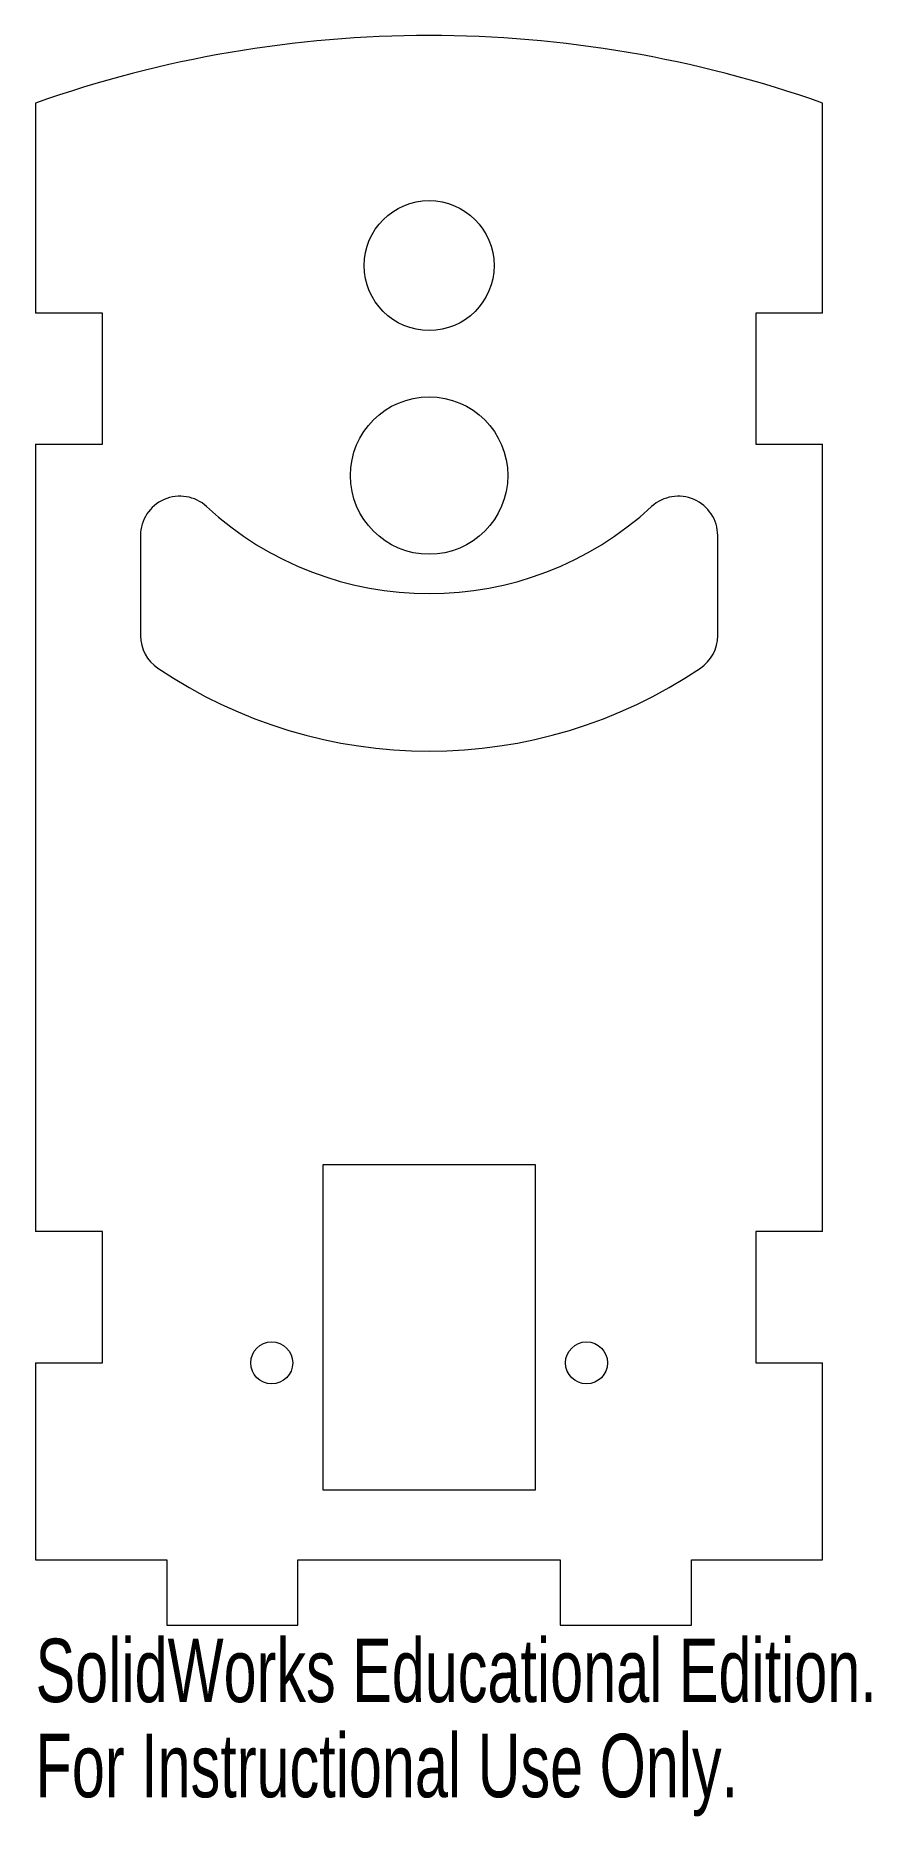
# Model space of a CAD drawing. Header units: millimetres. Extents: x 0 to 64, y -35 to 101.
import ezdxf

# ---------------------------------------------------------------- set-up
doc = ezdxf.new("R2010")
doc.units = ezdxf.units.MM
doc.styles.add('SLDTEXTSTYLE0', font='TXT', dxfattribs={"width": 0.7})

msp = doc.modelspace()

# ---------------------------------------------------------------- linework, layer by layer
at = {"color": 7, "linetype": 'Continuous', "lineweight": 15}
for p, q in [((0, 96), (0, 80)), ((60, 80), (60, 96)), ((5.1, 80), (0, 80)), ((5.1, 70), (5.1, 80)), ((60, 80), (54.9, 80)), ((54.9, 80), (54.9, 70)), ((0, 70), (5.1, 70)), ((0, 70), (0, 10)), ((54.9, 70), (60, 70)), ((60, 10), (60, 70)), ((8, 63.05), (8, 55.42)), ((52, 55.42), (52, 63.05)), ((38.1, 15.1), (21.9, 15.1)), ((21.9, 15.1), (21.9, -9.67)), ((38.1, -9.67), (38.1, 15.1)), ((5.1, 10), (0, 10)), ((5.1, 0), (5.1, 10)), ((60, 10), (54.9, 10)), ((54.9, 10), (54.9, 0)), ((0, 0), (5.1, 0)), ((0, 0), (0, -15)), ((54.9, 0), (60, 0)), ((60, -15), (60, 0)), ((21.9, -9.67), (38.1, -9.67)), ((0, -15), (10, -15)), ((10, -15), (10, -20)), ((20, -15), (40, -15)), ((20, -20), (20, -15)), ((40, -15), (40, -20)), ((50, -15), (60, -15)), ((50, -20), (50, -15)), ((10, -20), (20, -20)), ((40, -20), (50, -20))]:
    msp.add_line(p, q, dxfattribs=at)
for centre, radius in [((30, 83.62), 4.95), ((30, 67.62), 6), ((18, 0), 1.6), ((42, 0), 1.6)]:
    msp.add_circle(centre, radius, dxfattribs=at)
for centre, radius, start, end in [((30, 11.15), 90, 70.5288, 109.4712), ((11, 63.05), 3, 47.2679, 180), ((30, 83.62), 25, 227.2679, 312.7321), ((49, 63.05), 3, 0, 132.7321), ((11, 55.42), 3, 180, 236.0255), ((49, 55.42), 3, 303.9745, 0), ((30, 83.62), 37, 236.0255, 303.9745)]:
    msp.add_arc(centre, radius, start, end, dxfattribs=at)

# ---------------------------------------------------------------- texts
at = {"color": 7, "linetype": 'Continuous', "char_height": 4.8336, "attachment_point": 1, "style": 'SLDTEXTSTYLE0'}
for s, insert in [('SolidWorks Educational Edition.', (0, -21.02)), ('For Instructional Use Only.', (0, -28.27))]:
    msp.add_mtext(s, dxfattribs=dict(at, insert=insert))

doc.saveas('drawing.dxf')
